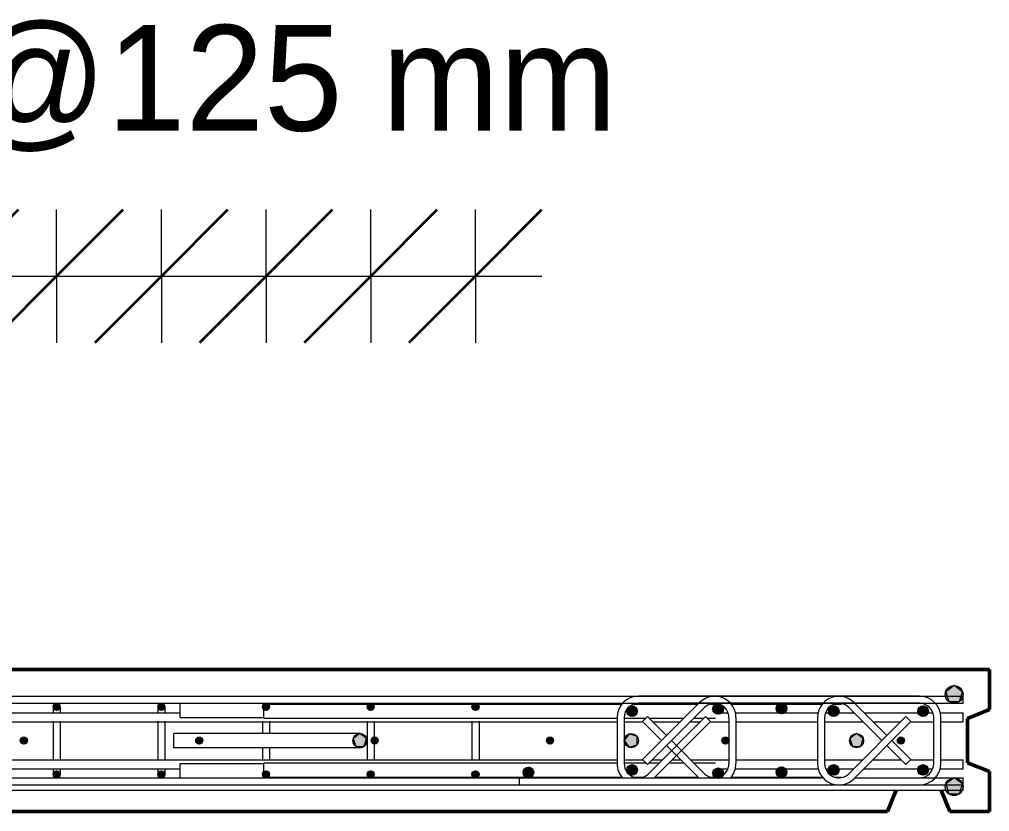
# Model space of a CAD drawing. Header units: millimetres. Extents: x 65441 to 98797, y 2255 to 31386.
# Drawn here: x 97703 to 98797, y 30290 to 31183 of the extents above; entities that cross this region are included whole.
import ezdxf

# ---------------------------------------------------------------- set-up
doc = ezdxf.new("R2010")
doc.units = ezdxf.units.MM
for name, color, linetype, lineweight in [('A-ANNO-DIMS', 211, 'Continuous', 9), ('A-ANNO-DIMS-50', 211, 'Continuous', 9), ('A-WALL', 113, 'Continuous', 25), ('S-RBAR', 171, 'Continuous', 18), ('S-RBAR-IDEN', 171, 'Continuous', 9)]:
    doc.layers.add(name, color=color, linetype=linetype, lineweight=lineweight)
doc.styles.add('Nirmala UI', font='Nirmala.ttf', dxfattribs={"height": 119.0625})
doc.dimstyles.new('Arc_Length_-_2_5mm_Arial_1', dxfattribs={"dimscale": 304.8, "dimtxt": 125.683673, "dimasz": 0.492126, "dimexe": 0.246063, "dimexo": 0.0625, "dimgap": 0.287073, "dimtad": 1, "dimdec": 0, "dimzin": 0, "dimdsep": 46, "dimtxsty": 'Nirmala UI', "dimblk1": 'OBLIQUE', "dimblk2": 'OBLIQUE', "dimsah": 1, "dimcen": 0.09, "dimdle": 0.246063, "dimazin": 0, "dimtfac": 1, "dimtdec": 4, "dimtix": 1, "dimtmove": 0, "dimatfit": 3, "dimfxl": 0.246063, "dimfxlon": 1, "dimtvp": 1, "dimtolj": 1, "dimtzin": 0, "dimarcsym": 2})

# ---------------------------------------------------------------- blocks, each defined once
blk = doc.blocks.new('DIMBLOCK166-Elevation Top1')
at = {"layer": 'A-ANNO-DIMS-50', "lineweight": 35}
for p, q in [((97627.4, 30893.7), (97702.4, 30968.7)), ((97745.4, 30893.7), (97820.4, 30968.7)), ((97627.4, 30893.7), (97552.4, 30818.7)), ((97745.4, 30893.7), (97670.4, 30818.7))]:
    blk.add_line(p, q, dxfattribs=at)
at = {"layer": 'A-ANNO-DIMS-50'}
for p, q in [((97627.4, 30893.7), (97627.4, 30968.7)), ((97745.4, 30893.7), (97745.4, 30968.7)), ((97627.4, 30893.7), (97745.4, 30893.7)), ((97627.4, 30893.7), (97627.4, 30818.7)), ((97745.4, 30893.7), (97745.4, 30818.7))]:
    blk.add_line(p, q, dxfattribs=at)
blk = doc.blocks.new('_Oblique')
at = {"color": 0, "linetype": 'ByBlock', "lineweight": -2}
blk.add_line((-0.5, -0.5), (0.5, 0.5), dxfattribs=at)
blk = doc.blocks.new('DIMBLOCK167-Elevation Top1')
at = {"layer": 'A-ANNO-DIMS-50', "lineweight": 35}
for p, q in [((97745.4, 30893.7), (97820.4, 30968.7)), ((97863.5, 30893.7), (97938.5, 30968.7)), ((97745.4, 30893.7), (97670.4, 30818.7)), ((97863.5, 30893.7), (97788.5, 30818.7))]:
    blk.add_line(p, q, dxfattribs=at)
at = {"layer": 'A-ANNO-DIMS-50'}
for p, q in [((97745.4, 30893.7), (97745.4, 30968.7)), ((97863.5, 30893.7), (97863.5, 30968.7)), ((97745.4, 30893.7), (97863.5, 30893.7)), ((97745.4, 30893.7), (97745.4, 30818.7)), ((97863.5, 30893.7), (97863.5, 30818.7))]:
    blk.add_line(p, q, dxfattribs=at)
blk = doc.blocks.new('DIMBLOCK168-Elevation Top1')
at = {"layer": 'A-ANNO-DIMS-50', "lineweight": 35}
for p, q in [((97863.5, 30893.7), (97938.5, 30968.7)), ((97981.5, 30893.7), (98056.5, 30968.7)), ((97863.5, 30893.7), (97788.5, 30818.7)), ((97981.5, 30893.7), (97906.5, 30818.7))]:
    blk.add_line(p, q, dxfattribs=at)
at = {"layer": 'A-ANNO-DIMS-50'}
for p, q in [((97863.5, 30893.7), (97863.5, 30968.7)), ((97981.5, 30893.7), (97981.5, 30968.7)), ((97863.5, 30893.7), (97981.5, 30893.7)), ((97863.5, 30893.7), (97863.5, 30818.7)), ((97981.5, 30893.7), (97981.5, 30818.7))]:
    blk.add_line(p, q, dxfattribs=at)
blk = doc.blocks.new('DIMBLOCK169-Elevation Top1')
at = {"layer": 'A-ANNO-DIMS-50', "lineweight": 35}
for p, q in [((97981.5, 30893.7), (98056.5, 30968.7)), ((98099.5, 30893.7), (98174.5, 30968.7)), ((97981.5, 30893.7), (97906.5, 30818.7)), ((98099.5, 30893.7), (98024.5, 30818.7))]:
    blk.add_line(p, q, dxfattribs=at)
at = {"layer": 'A-ANNO-DIMS-50'}
for p, q in [((97981.5, 30893.7), (97981.5, 30968.7)), ((98099.5, 30893.7), (98099.5, 30968.7)), ((97981.5, 30893.7), (98099.5, 30893.7)), ((97981.5, 30893.7), (97981.5, 30818.7)), ((98099.5, 30893.7), (98099.5, 30818.7))]:
    blk.add_line(p, q, dxfattribs=at)
blk = doc.blocks.new('DIMBLOCK170-Elevation Top1')
at = {"layer": 'A-ANNO-DIMS-50', "lineweight": 35}
for p, q in [((98099.5, 30893.7), (98174.5, 30968.7)), ((98217.6, 30893.7), (98292.6, 30968.7)), ((98099.5, 30893.7), (98024.5, 30818.7)), ((98217.6, 30893.7), (98142.6, 30818.7))]:
    blk.add_line(p, q, dxfattribs=at)
at = {"layer": 'A-ANNO-DIMS-50'}
for p, q in [((98099.5, 30893.7), (98099.5, 30968.7)), ((98217.6, 30893.7), (98217.6, 30968.7)), ((98099.5, 30893.7), (98292.6, 30893.7)), ((98099.5, 30893.7), (98099.5, 30818.7)), ((98217.6, 30893.7), (98217.6, 30818.7))]:
    blk.add_line(p, q, dxfattribs=at)
blk = doc.blocks.new('DIMBLOCK171-Elevation Top1')
at = {"layer": 'A-ANNO-DIMS-50', "lineweight": 35}
for p, q in [((97037.3, 30893.7), (97112.3, 30968.7)), ((97155.3, 30893.7), (97230.3, 30968.7)), ((97273.3, 30893.7), (97348.3, 30968.7)), ((97391.4, 30893.7), (97466.4, 30968.7)), ((97509.4, 30893.7), (97584.4, 30968.7)), ((97627.4, 30893.7), (97702.4, 30968.7)), ((97745.4, 30893.7), (97820.4, 30968.7)), ((97863.5, 30893.7), (97938.5, 30968.7)), ((97981.5, 30893.7), (98056.5, 30968.7)), ((98099.5, 30893.7), (98174.5, 30968.7)), ((98217.6, 30893.7), (98292.6, 30968.7)), ((97037.3, 30893.7), (96962.3, 30818.7)), ((97155.3, 30893.7), (97080.3, 30818.7)), ((97273.3, 30893.7), (97198.3, 30818.7)), ((97391.4, 30893.7), (97316.4, 30818.7)), ((97509.4, 30893.7), (97434.4, 30818.7)), ((97627.4, 30893.7), (97552.4, 30818.7)), ((97745.4, 30893.7), (97670.4, 30818.7)), ((97863.5, 30893.7), (97788.5, 30818.7)), ((97981.5, 30893.7), (97906.5, 30818.7)), ((98099.5, 30893.7), (98024.5, 30818.7)), ((98217.6, 30893.7), (98142.6, 30818.7))]:
    blk.add_line(p, q, dxfattribs=at)
at = {"layer": 'A-ANNO-DIMS-50'}
for p, q in [((97037.3, 30893.7), (97037.3, 30968.7)), ((97155.3, 30893.7), (97155.3, 30968.7)), ((97273.3, 30893.7), (97273.3, 30968.7)), ((97391.4, 30893.7), (97391.4, 30968.7)), ((97509.4, 30893.7), (97509.4, 30968.7)), ((97627.4, 30893.7), (97627.4, 30968.7)), ((97745.4, 30893.7), (97745.4, 30968.7)), ((97863.5, 30893.7), (97863.5, 30968.7)), ((97981.5, 30893.7), (97981.5, 30968.7)), ((98099.5, 30893.7), (98099.5, 30968.7)), ((98217.6, 30893.7), (98217.6, 30968.7)), ((96962.3, 30893.7), (98292.6, 30893.7)), ((96962.3, 30893.7), (97155.3, 30893.7)), ((97037.3, 30893.7), (97037.3, 30818.7)), ((97155.3, 30893.7), (97273.3, 30893.7)), ((97155.3, 30893.7), (97155.3, 30818.7)), ((97273.3, 30893.7), (97391.4, 30893.7)), ((97273.3, 30893.7), (97273.3, 30818.7)), ((97391.4, 30893.7), (97509.4, 30893.7)), ((97391.4, 30893.7), (97391.4, 30818.7)), ((97509.4, 30893.7), (97627.4, 30893.7)), ((97509.4, 30893.7), (97509.4, 30818.7)), ((97627.4, 30893.7), (97745.4, 30893.7)), ((97627.4, 30893.7), (97627.4, 30818.7)), ((97745.4, 30893.7), (97863.5, 30893.7)), ((97745.4, 30893.7), (97745.4, 30818.7)), ((97863.5, 30893.7), (97981.5, 30893.7)), ((97863.5, 30893.7), (97863.5, 30818.7)), ((97981.5, 30893.7), (98099.5, 30893.7)), ((97981.5, 30893.7), (97981.5, 30818.7)), ((98099.5, 30893.7), (98292.6, 30893.7)), ((98099.5, 30893.7), (98099.5, 30818.7)), ((98217.6, 30893.7), (98217.6, 30818.7))]:
    blk.add_line(p, q, dxfattribs=at)
blk = doc.blocks.new('_None')

msp = doc.modelspace()

# ---------------------------------------------------------------- hatches: boundary and pattern name
at = {"layer": 'S-RBAR'}
h = msp.add_hatch(color=256, dxfattribs=at)
edge = h.paths.add_edge_path()
edge.add_arc((98757.3, 30422.4), 10, 0, 360)
for points in [[(98763.2, 30414.3), (98766.8, 30425.5), (98757.3, 30432.4), (98747.8, 30425.5), (98751.4, 30414.3)], [(97745.4, 30404.4), (97749.4, 30408.4), (97745.4, 30412.4), (97741.4, 30408.4)], [(97745.4, 30404.4), (97749.4, 30408.4), (97745.4, 30412.4), (97741.4, 30408.4)], [(97863.5, 30404.4), (97867.5, 30408.4), (97863.5, 30412.4), (97859.5, 30408.4)], [(97863.5, 30404.4), (97867.5, 30408.4), (97863.5, 30412.4), (97859.5, 30408.4)], [(97981.5, 30404.4), (97985.5, 30408.4), (97981.5, 30412.4), (97977.5, 30408.4)], [(97981.5, 30404.4), (97985.5, 30408.4), (97981.5, 30412.4), (97977.5, 30408.4)], [(98099.5, 30404.4), (98103.5, 30408.4), (98099.5, 30412.4), (98095.5, 30408.4)], [(98099.5, 30404.4), (98103.5, 30408.4), (98099.5, 30412.4), (98095.5, 30408.4)], [(98217.6, 30404.4), (98221.6, 30408.4), (98217.6, 30412.4), (98213.6, 30408.4)], [(98217.6, 30404.4), (98221.6, 30408.4), (98217.6, 30412.4), (98213.6, 30408.4)], [(98491.2, 30400), (98497.2, 30406), (98491.2, 30412), (98485.2, 30406)], [(98562.6, 30400.6), (98568.6, 30406.6), (98562.6, 30412.6), (98556.6, 30406.6)], [(98394.2, 30397.5), (98400.2, 30403.5), (98394.2, 30409.5), (98388.2, 30403.5)], [(98621.5, 30397.5), (98627.5, 30403.5), (98621.5, 30409.5), (98615.5, 30403.5)], [(98722.3, 30397.5), (98728.3, 30403.5), (98722.3, 30409.5), (98716.3, 30403.5)], [(98082.6, 30363.9), (98092, 30363.9), (98094.9, 30372.9), (98087.3, 30378.4), (98079.7, 30372.9)], [(98390.8, 30362.8), (98399.8, 30365.7), (98399.8, 30375.1), (98390.8, 30378), (98385.3, 30370.4)], [(98642.6, 30363.9), (98652, 30363.9), (98654.9, 30372.9), (98647.3, 30378.4), (98639.7, 30372.9)], [(97708.4, 30366.4), (97712.4, 30370.4), (97708.4, 30374.4), (97704.4, 30370.4)], [(97906.2, 30366.4), (97910.2, 30370.4), (97906.2, 30374.4), (97902.2, 30370.4)], [(98104, 30366.4), (98108, 30370.4), (98104, 30374.4), (98100, 30370.4)], [(98301.7, 30366.4), (98305.7, 30370.4), (98301.7, 30374.4), (98297.7, 30370.4)], [(98499.5, 30366.4), (98503.5, 30370.4), (98499.5, 30374.4), (98495.5, 30370.4)], [(98697.3, 30366.4), (98701.3, 30370.4), (98697.3, 30374.4), (98693.3, 30370.4)], [(97745.4, 30328.4), (97749.4, 30332.4), (97745.4, 30336.4), (97741.4, 30332.4)], [(97745.4, 30328.4), (97749.4, 30332.4), (97745.4, 30336.4), (97741.4, 30332.4)], [(97863.5, 30328.4), (97867.5, 30332.4), (97863.5, 30336.4), (97859.5, 30332.4)], [(97863.5, 30328.4), (97867.5, 30332.4), (97863.5, 30336.4), (97859.5, 30332.4)], [(97981.5, 30328.4), (97985.5, 30332.4), (97981.5, 30336.4), (97977.5, 30332.4)], [(97981.5, 30328.4), (97985.5, 30332.4), (97981.5, 30336.4), (97977.5, 30332.4)], [(98099.5, 30328.4), (98103.5, 30332.4), (98099.5, 30336.4), (98095.5, 30332.4)], [(98099.5, 30328.4), (98103.5, 30332.4), (98099.5, 30336.4), (98095.5, 30332.4)], [(98217.6, 30328.4), (98221.6, 30332.4), (98217.6, 30336.4), (98213.6, 30332.4)], [(98217.6, 30328.4), (98221.6, 30332.4), (98217.6, 30336.4), (98213.6, 30332.4)], [(98277.3, 30328.5), (98283.3, 30334.5), (98277.3, 30340.5), (98271.3, 30334.5)], [(98394.2, 30331.3), (98400.2, 30337.3), (98393.9, 30343), (98388.2, 30337.3), (98393.9, 30331.7)], [(98491.2, 30327.6), (98497.2, 30333.6), (98491.2, 30339.6), (98485.2, 30333.6)], [(98562.6, 30328.8), (98568.6, 30334.8), (98562.6, 30340.8), (98556.6, 30334.8)], [(98621.5, 30331.3), (98627.5, 30337.3), (98621.5, 30343.3), (98615.5, 30337.3)], [(98722.3, 30331.3), (98728.3, 30337.3), (98722.3, 30343.3), (98716.3, 30337.3)], [(98763.2, 30310.3), (98766.8, 30321.5), (98757.3, 30328.4), (98747.8, 30321.5), (98751.4, 30310.3)]]:
    msp.add_hatch(color=256, dxfattribs=at).paths.add_polyline_path(points)
h = msp.add_hatch(color=256, dxfattribs=at)
edge = h.paths.add_edge_path()
edge.add_arc((97745.4, 30408.4), 4, 0, 360)
h = msp.add_hatch(color=256, dxfattribs=at)
edge = h.paths.add_edge_path()
edge.add_arc((97745.4, 30408.4), 4, 0, 360)
h = msp.add_hatch(color=256, dxfattribs=at)
edge = h.paths.add_edge_path()
edge.add_arc((97863.5, 30408.4), 4, 0, 360)
h = msp.add_hatch(color=256, dxfattribs=at)
edge = h.paths.add_edge_path()
edge.add_arc((97863.5, 30408.4), 4, 0, 360)
h = msp.add_hatch(color=256, dxfattribs=at)
edge = h.paths.add_edge_path()
edge.add_arc((97981.5, 30408.4), 4, 0, 360)
h = msp.add_hatch(color=256, dxfattribs=at)
edge = h.paths.add_edge_path()
edge.add_arc((97981.5, 30408.4), 4, 0, 360)
h = msp.add_hatch(color=256, dxfattribs=at)
edge = h.paths.add_edge_path()
edge.add_arc((98099.5, 30408.4), 4, 0, 360)
h = msp.add_hatch(color=256, dxfattribs=at)
edge = h.paths.add_edge_path()
edge.add_arc((98099.5, 30408.4), 4, 0, 360)
h = msp.add_hatch(color=256, dxfattribs=at)
edge = h.paths.add_edge_path()
edge.add_arc((98217.6, 30408.4), 4, 0, 360)
h = msp.add_hatch(color=256, dxfattribs=at)
edge = h.paths.add_edge_path()
edge.add_arc((98217.6, 30408.4), 4, 0, 360)
h = msp.add_hatch(color=256, dxfattribs=at)
edge = h.paths.add_edge_path()
edge.add_arc((98491.2, 30406), 6, 0, 360)
h = msp.add_hatch(color=256, dxfattribs=at)
edge = h.paths.add_edge_path()
edge.add_arc((98562.6, 30406.6), 6, 0, 360)
h = msp.add_hatch(color=256, dxfattribs=at)
edge = h.paths.add_edge_path()
edge.add_arc((98394.2, 30403.5), 6, 0, 360)
h = msp.add_hatch(color=256, dxfattribs=at)
edge = h.paths.add_edge_path()
edge.add_arc((98621.5, 30403.5), 6, 0, 360)
h = msp.add_hatch(color=256, dxfattribs=at)
edge = h.paths.add_edge_path()
edge.add_arc((98722.3, 30403.5), 6, 0, 360)
h = msp.add_hatch(color=256, dxfattribs=at)
edge = h.paths.add_edge_path()
edge.add_arc((98087.3, 30370.4), 8, 0, 360)
h = msp.add_hatch(color=256, dxfattribs=at)
edge = h.paths.add_edge_path()
edge.add_arc((98393.3, 30370.4), 8, 0, 360)
h = msp.add_hatch(color=256, dxfattribs=at)
edge = h.paths.add_edge_path()
edge.add_arc((98647.3, 30370.4), 8, 0, 360)
h = msp.add_hatch(color=256, dxfattribs=at)
edge = h.paths.add_edge_path()
edge.add_arc((97708.4, 30370.4), 4, 0, 360)
h = msp.add_hatch(color=256, dxfattribs=at)
edge = h.paths.add_edge_path()
edge.add_arc((97906.2, 30370.4), 4, 0, 360)
h = msp.add_hatch(color=256, dxfattribs=at)
edge = h.paths.add_edge_path()
edge.add_arc((98104, 30370.4), 4, 0, 360)
h = msp.add_hatch(color=256, dxfattribs=at)
edge = h.paths.add_edge_path()
edge.add_arc((98301.7, 30370.4), 4, 0, 360)
h = msp.add_hatch(color=256, dxfattribs=at)
edge = h.paths.add_edge_path()
edge.add_arc((98499.5, 30370.4), 4, 0, 360)
h = msp.add_hatch(color=256, dxfattribs=at)
edge = h.paths.add_edge_path()
edge.add_arc((98697.3, 30370.4), 4, 0, 360)
h = msp.add_hatch(color=256, dxfattribs=at)
edge = h.paths.add_edge_path()
edge.add_arc((97745.4, 30332.4), 4, 0, 360)
h = msp.add_hatch(color=256, dxfattribs=at)
edge = h.paths.add_edge_path()
edge.add_arc((97745.4, 30332.4), 4, 0, 360)
h = msp.add_hatch(color=256, dxfattribs=at)
edge = h.paths.add_edge_path()
edge.add_arc((97863.5, 30332.4), 4, 0, 360)
h = msp.add_hatch(color=256, dxfattribs=at)
edge = h.paths.add_edge_path()
edge.add_arc((97863.5, 30332.4), 4, 0, 360)
h = msp.add_hatch(color=256, dxfattribs=at)
edge = h.paths.add_edge_path()
edge.add_arc((97981.5, 30332.4), 4, 0, 360)
h = msp.add_hatch(color=256, dxfattribs=at)
edge = h.paths.add_edge_path()
edge.add_arc((97981.5, 30332.4), 4, 0, 360)
h = msp.add_hatch(color=256, dxfattribs=at)
edge = h.paths.add_edge_path()
edge.add_arc((98099.5, 30332.4), 4, 0, 360)
h = msp.add_hatch(color=256, dxfattribs=at)
edge = h.paths.add_edge_path()
edge.add_arc((98099.5, 30332.4), 4, 0, 360)
h = msp.add_hatch(color=256, dxfattribs=at)
edge = h.paths.add_edge_path()
edge.add_arc((98217.6, 30332.4), 4, 0, 360)
h = msp.add_hatch(color=256, dxfattribs=at)
edge = h.paths.add_edge_path()
edge.add_arc((98217.6, 30332.4), 4, 0, 360)
h = msp.add_hatch(color=256, dxfattribs=at)
edge = h.paths.add_edge_path()
edge.add_arc((98277.3, 30334.5), 6, 0, 360)
h = msp.add_hatch(color=256, dxfattribs=at)
edge = h.paths.add_edge_path()
edge.add_arc((98394.2, 30337.3), 6, 0, 360)
h = msp.add_hatch(color=256, dxfattribs=at)
edge = h.paths.add_edge_path()
edge.add_arc((98491.2, 30333.6), 6, 0, 360)
h = msp.add_hatch(color=256, dxfattribs=at)
edge = h.paths.add_edge_path()
edge.add_arc((98562.6, 30334.8), 6, 0, 360)
h = msp.add_hatch(color=256, dxfattribs=at)
edge = h.paths.add_edge_path()
edge.add_arc((98621.5, 30337.3), 6, 0, 360)
h = msp.add_hatch(color=256, dxfattribs=at)
edge = h.paths.add_edge_path()
edge.add_arc((98722.3, 30337.3), 6, 0, 360)
h = msp.add_hatch(color=256, dxfattribs=at)
edge = h.paths.add_edge_path()
edge.add_arc((98757.3, 30318.4), 10, 0, 360)

# ---------------------------------------------------------------- linework, layer by layer
at = {"layer": 'A-WALL', "lineweight": 50}
for p, q in [((98797.3, 30450.4), (95037.3, 30450.4)), ((98797.3, 30405.4), (98797.3, 30450.4)), ((98772.3, 30395.4), (98797.3, 30405.4)), ((98772.3, 30345.4), (98772.3, 30395.4)), ((98797.3, 30335.4), (98772.3, 30345.4)), ((98797.3, 30290.4), (98797.3, 30335.4)), ((98682.3, 30290.4), (98691.9, 30314.4)), ((98742.7, 30314.4), (98752.3, 30290.4)), ((96592.3, 30290.4), (98682.3, 30290.4)), ((98752.3, 30290.4), (98797.3, 30290.4))]:
    msp.add_line(p, q, dxfattribs=at)
at = {"layer": 'S-RBAR'}
for p, q in [((98757.3, 30432.4), (98747.8, 30425.5)), ((98766.8, 30425.5), (98757.3, 30432.4)), ((98747.8, 30425.5), (98751.4, 30414.3)), ((98763.2, 30414.3), (98766.8, 30425.5)), ((95067.3, 30420.4), (98767.3, 30420.4)), ((95067.3, 30412.4), (98767.3, 30412.4)), ((97745.4, 30412.4), (97741.4, 30408.4)), ((97745.4, 30412.4), (97741.4, 30408.4)), ((97749.4, 30408.4), (97745.4, 30412.4)), ((97749.4, 30408.4), (97745.4, 30412.4)), ((97863.5, 30412.4), (97859.5, 30408.4)), ((97863.5, 30412.4), (97859.5, 30408.4)), ((97867.5, 30408.4), (97863.5, 30412.4)), ((97867.5, 30408.4), (97863.5, 30412.4)), ((97884.7, 30396.4), (97884.7, 30412.4)), ((97981.5, 30412.4), (97977.5, 30408.4)), ((97981.5, 30412.4), (97977.5, 30408.4)), ((97978.9, 30411.5), (98382.9, 30411.5)), ((97978.9, 30395.5), (97978.9, 30411.5)), ((97985.5, 30408.4), (97981.5, 30412.4)), ((97985.5, 30408.4), (97981.5, 30412.4)), ((98099.5, 30412.4), (98095.5, 30408.4)), ((98099.5, 30412.4), (98095.5, 30408.4)), ((98103.5, 30408.4), (98099.5, 30412.4)), ((98103.5, 30408.4), (98099.5, 30412.4)), ((98217.6, 30412.4), (98213.6, 30408.4)), ((98217.6, 30412.4), (98213.6, 30408.4)), ((98221.6, 30408.4), (98217.6, 30412.4)), ((98221.6, 30408.4), (98217.6, 30412.4)), ((98396.2, 30411.5), (98468.4, 30411.5)), ((98718.3, 30420.4), (98401.3, 30420.4)), ((98718.3, 30412.4), (98401.3, 30412.4)), ((98406, 30349), (98470.3, 30413.4)), ((98482.2, 30411.5), (98492.4, 30411.5)), ((98491.2, 30412), (98485.2, 30406)), ((98497.2, 30406), (98491.2, 30412)), ((98505.7, 30411.5), (98608.9, 30411.5)), ((98562.6, 30412.6), (98556.6, 30406.6)), ((98568.6, 30406.6), (98562.6, 30412.6)), ((98622.2, 30411.5), (98630.4, 30411.5)), ((98681.6, 30376.1), (98644.3, 30413.4)), ((98751.4, 30414.3), (98763.2, 30414.3)), ((98767.3, 30412.4), (98767.3, 30420.4)), ((95067.3, 30401.7), (97884.7, 30401.7)), ((97741.4, 30408.4), (97741.4, 30401.9)), ((97741.4, 30408.4), (97745.4, 30404.4)), ((97741.4, 30408.4), (97745.4, 30404.4)), ((97745.4, 30404.4), (97749.4, 30408.4)), ((97745.4, 30404.4), (97749.4, 30408.4)), ((97749.4, 30408.4), (97749.4, 30401.9)), ((97859.5, 30408.4), (97859.5, 30401.9)), ((97859.5, 30408.4), (97863.5, 30404.4)), ((97859.5, 30408.4), (97863.5, 30404.4)), ((97863.5, 30404.4), (97867.5, 30408.4)), ((97863.5, 30404.4), (97867.5, 30408.4)), ((97867.5, 30408.4), (97867.5, 30401.9)), ((97977.5, 30408.4), (97981.5, 30404.4)), ((97977.5, 30408.4), (97981.5, 30404.4)), ((97981.5, 30404.4), (97985.5, 30408.4)), ((97981.5, 30404.4), (97985.5, 30408.4)), ((98095.5, 30408.4), (98099.5, 30404.4)), ((98095.5, 30408.4), (98099.5, 30404.4)), ((98099.5, 30404.4), (98103.5, 30408.4)), ((98099.5, 30404.4), (98103.5, 30408.4)), ((98213.6, 30408.4), (98217.6, 30404.4)), ((98213.6, 30408.4), (98217.6, 30404.4)), ((98217.6, 30404.4), (98221.6, 30408.4)), ((98217.6, 30404.4), (98221.6, 30408.4)), ((98394.2, 30409.5), (98388.2, 30403.5)), ((98388.2, 30403.5), (98394.2, 30397.5)), ((98400.2, 30403.5), (98394.2, 30409.5)), ((98394.2, 30397.5), (98400.2, 30403.5)), ((98411.6, 30343.4), (98476, 30407.7)), ((98485.2, 30406), (98491.2, 30400)), ((98488.2, 30401.7), (98502.2, 30401.7)), ((98491.2, 30400), (98497.2, 30406)), ((98510.6, 30401.7), (98604, 30401.7)), ((98556.6, 30406.6), (98562.6, 30400.6)), ((98562.6, 30400.6), (98568.6, 30406.6)), ((98612.3, 30401.7), (98644.6, 30401.7)), ((98621.5, 30409.5), (98615.5, 30403.5)), ((98615.5, 30403.5), (98621.5, 30397.5)), ((98627.5, 30403.5), (98621.5, 30409.5)), ((98621.5, 30397.5), (98627.5, 30403.5)), ((98675.9, 30370.4), (98638.6, 30407.7)), ((98655.9, 30401.7), (98733.2, 30401.7)), ((98722.3, 30409.5), (98716.3, 30403.5)), ((98716.3, 30403.5), (98722.3, 30397.5)), ((98728.3, 30403.5), (98722.3, 30409.5)), ((98722.3, 30397.5), (98728.3, 30403.5)), ((98741.6, 30401.7), (98767.3, 30401.7)), ((98767.3, 30391.7), (98767.3, 30401.7)), ((95067.3, 30391.7), (98377.3, 30391.7)), ((97741.4, 30392.1), (97741.4, 30388.4)), ((97741.4, 30388.4), (97741.4, 30352.4)), ((97749.4, 30392.1), (97749.4, 30388.4)), ((97749.4, 30388.4), (97749.4, 30352.4)), ((97859.5, 30392.1), (97859.5, 30388.4)), ((97859.5, 30388.4), (97859.5, 30352.4)), ((97867.5, 30392.1), (97867.5, 30388.4)), ((97867.5, 30388.4), (97867.5, 30352.4)), ((97884.7, 30396.4), (97978.9, 30396.4)), ((97977.5, 30392.1), (97977.5, 30388.4)), ((97977.5, 30388.4), (97977.5, 30378.4)), ((97978.9, 30395.5), (98377.3, 30395.5)), ((97985.5, 30392.1), (97985.5, 30388.4)), ((97985.5, 30388.4), (97985.5, 30378.4)), ((98095.5, 30392.1), (98095.5, 30388.4)), ((98095.5, 30388.4), (98095.5, 30352.4)), ((98103.5, 30392.1), (98103.5, 30388.4)), ((98103.5, 30388.4), (98103.5, 30352.4)), ((98213.6, 30392.1), (98213.6, 30388.4)), ((98213.6, 30388.4), (98213.6, 30352.4)), ((98221.6, 30392.1), (98221.6, 30388.4)), ((98221.6, 30388.4), (98221.6, 30352.4)), ((98377.3, 30396.4), (98377.3, 30344.4)), ((98385.3, 30396.4), (98385.3, 30344.4)), ((98385.3, 30395.5), (98409.7, 30395.5)), ((98385.3, 30391.7), (98406, 30391.7)), ((98411.6, 30397.4), (98406, 30391.8)), ((98427.3, 30370.4), (98406, 30391.8)), ((98433, 30376.1), (98411.6, 30397.4)), ((98412.6, 30333.1), (98476.9, 30397.4)), ((98413.6, 30395.5), (98452.4, 30395.5)), ((98417.3, 30391.7), (98448.7, 30391.7)), ((98419.2, 30328.4), (98482.6, 30391.8)), ((98460, 30391.7), (98471.3, 30391.7)), ((98463.7, 30395.5), (98475, 30395.5)), ((98482.6, 30391.8), (98476.9, 30397.4)), ((98478.9, 30395.5), (98488.2, 30395.5)), ((98482.6, 30391.7), (98503.3, 30391.7)), ((98503.3, 30396.4), (98503.3, 30344.4)), ((98511.3, 30396.4), (98511.3, 30344.4)), ((98511.3, 30391.7), (98603.3, 30391.7)), ((98603.3, 30396.4), (98603.3, 30344.4)), ((98611.3, 30396.4), (98611.3, 30344.4)), ((98611.3, 30391.7), (98654.6, 30391.7)), ((98638.6, 30333.1), (98702.9, 30397.4)), ((98644.3, 30327.4), (98708.6, 30391.8)), ((98665.9, 30391.7), (98697.3, 30391.7)), ((98708.6, 30391.8), (98702.9, 30397.4)), ((98708.6, 30391.7), (98734.3, 30391.7)), ((98734.3, 30344.4), (98734.3, 30396.4)), ((98742.3, 30344.4), (98742.3, 30396.4)), ((98742.3, 30391.7), (98767.3, 30391.7)), ((98047.3, 30378.4), (97877.3, 30378.4)), ((97877.3, 30378.4), (97877.3, 30362.4)), ((98087.3, 30378.4), (98047.3, 30378.4)), ((98087.3, 30378.4), (98079.7, 30372.9)), ((98094.9, 30372.9), (98087.3, 30378.4)), ((98390.8, 30378), (98385.3, 30370.4)), ((98399.8, 30375.1), (98390.8, 30378)), ((98647.3, 30378.4), (98639.7, 30372.9)), ((98654.9, 30372.9), (98647.3, 30378.4)), ((97708.4, 30374.4), (97704.4, 30370.4)), ((97704.4, 30370.4), (97708.4, 30366.4)), ((97712.4, 30370.4), (97708.4, 30374.4)), ((97708.4, 30366.4), (97712.4, 30370.4)), ((97906.2, 30374.4), (97902.2, 30370.4)), ((97902.2, 30370.4), (97906.2, 30366.4)), ((97910.2, 30370.4), (97906.2, 30374.4)), ((97906.2, 30366.4), (97910.2, 30370.4)), ((98079.7, 30372.9), (98082.6, 30363.9)), ((98092, 30363.9), (98094.9, 30372.9)), ((98104, 30374.4), (98100, 30370.4)), ((98100, 30370.4), (98104, 30366.4)), ((98108, 30370.4), (98104, 30374.4)), ((98104, 30366.4), (98108, 30370.4)), ((98301.7, 30374.4), (98297.7, 30370.4)), ((98297.7, 30370.4), (98301.7, 30366.4)), ((98305.7, 30370.4), (98301.7, 30374.4)), ((98301.7, 30366.4), (98305.7, 30370.4)), ((98385.3, 30370.4), (98390.8, 30362.8)), ((98399.8, 30365.7), (98399.8, 30375.1)), ((98476, 30333.1), (98438.7, 30370.4)), ((98499.5, 30374.4), (98495.5, 30370.4)), ((98495.5, 30370.4), (98499.5, 30366.4)), ((98503.5, 30370.4), (98499.5, 30374.4)), ((98499.5, 30366.4), (98503.5, 30370.4)), ((98639.7, 30372.9), (98642.6, 30363.9)), ((98652, 30363.9), (98654.9, 30372.9)), ((98708.6, 30349), (98687.2, 30370.4)), ((98697.3, 30374.4), (98693.3, 30370.4)), ((98693.3, 30370.4), (98697.3, 30366.4)), ((98701.3, 30370.4), (98697.3, 30374.4)), ((98697.3, 30366.4), (98701.3, 30370.4)), ((98047.3, 30362.4), (97877.3, 30362.4)), ((97977.5, 30362.4), (97977.5, 30352.4)), ((97985.5, 30362.4), (97985.5, 30352.4)), ((98087.3, 30362.4), (98047.3, 30362.4)), ((98082.6, 30363.9), (98092, 30363.9)), ((98390.8, 30362.8), (98399.8, 30365.7)), ((98469.3, 30328.4), (98433, 30364.7)), ((98642.6, 30363.9), (98652, 30363.9)), ((98702.9, 30343.4), (98681.6, 30364.7)), ((95067.3, 30348.7), (98377.3, 30348.7)), ((97741.4, 30352.4), (97741.4, 30348.3)), ((97749.4, 30352.4), (97749.4, 30348.3)), ((97859.5, 30352.4), (97859.5, 30348.3)), ((97867.5, 30352.4), (97867.5, 30348.3)), ((97884.7, 30344.4), (97978.9, 30344.4)), ((97884.7, 30328.4), (97884.7, 30344.4)), ((97977.5, 30352.4), (97977.5, 30348.3)), ((97978.9, 30345.3), (98377.3, 30345.3)), ((97978.9, 30329.3), (97978.9, 30345.3)), ((97985.5, 30352.4), (97985.5, 30348.3)), ((98095.5, 30352.4), (98095.5, 30348.3)), ((98103.5, 30352.4), (98103.5, 30348.3)), ((98213.6, 30352.4), (98213.6, 30348.3)), ((98221.6, 30352.4), (98221.6, 30348.3)), ((98385.3, 30348.7), (98406.3, 30348.7)), ((98385.3, 30345.3), (98409.7, 30345.3)), ((98411.6, 30343.4), (98406, 30349)), ((98413.6, 30345.3), (98424.8, 30345.3)), ((98417, 30348.7), (98428.2, 30348.7)), ((98436.2, 30345.3), (98452.4, 30345.3)), ((98439.5, 30348.7), (98449, 30348.7)), ((98460.4, 30348.7), (98503.3, 30348.7)), ((98463.7, 30345.3), (98488.2, 30345.3)), ((98511.3, 30348.7), (98603.3, 30348.7)), ((98611.3, 30348.7), (98654.2, 30348.7)), ((98665.5, 30348.7), (98697.6, 30348.7)), ((98708.6, 30349), (98702.9, 30343.4)), ((98708.3, 30348.7), (98734.3, 30348.7)), ((98742.3, 30348.7), (98767.3, 30348.7)), ((98767.3, 30338.7), (98767.3, 30348.7)), ((95067.3, 30338.7), (97884.7, 30338.7)), ((97741.4, 30338.3), (97741.4, 30332.4)), ((97745.4, 30336.4), (97741.4, 30332.4)), ((97745.4, 30336.4), (97741.4, 30332.4)), ((97749.4, 30332.4), (97745.4, 30336.4)), ((97749.4, 30332.4), (97745.4, 30336.4)), ((97749.4, 30338.3), (97749.4, 30332.4)), ((97859.5, 30338.3), (97859.5, 30332.4)), ((97863.5, 30336.4), (97859.5, 30332.4)), ((97863.5, 30336.4), (97859.5, 30332.4)), ((97867.5, 30332.4), (97863.5, 30336.4)), ((97867.5, 30332.4), (97863.5, 30336.4)), ((97867.5, 30338.3), (97867.5, 30332.4)), ((97981.5, 30336.4), (97977.5, 30332.4)), ((97981.5, 30336.4), (97977.5, 30332.4)), ((97985.5, 30332.4), (97981.5, 30336.4)), ((97985.5, 30332.4), (97981.5, 30336.4)), ((98099.5, 30336.4), (98095.5, 30332.4)), ((98099.5, 30336.4), (98095.5, 30332.4)), ((98103.5, 30332.4), (98099.5, 30336.4)), ((98103.5, 30332.4), (98099.5, 30336.4)), ((98217.6, 30336.4), (98213.6, 30332.4)), ((98217.6, 30336.4), (98213.6, 30332.4)), ((98221.6, 30332.4), (98217.6, 30336.4)), ((98221.6, 30332.4), (98217.6, 30336.4)), ((98277.3, 30340.5), (98271.3, 30334.5)), ((98271.3, 30334.5), (98277.3, 30328.5)), ((98283.3, 30334.5), (98277.3, 30340.5)), ((98277.3, 30328.5), (98283.3, 30334.5)), ((98393.9, 30343), (98388.2, 30337.3)), ((98388.2, 30337.3), (98393.9, 30331.7)), ((98400.2, 30337.3), (98393.9, 30343)), ((98394.2, 30331.3), (98400.2, 30337.3)), ((98491.2, 30339.6), (98485.2, 30333.6)), ((98485.2, 30333.6), (98491.2, 30327.6)), ((98488.2, 30338.7), (98502.1, 30338.7)), ((98497.2, 30333.6), (98491.2, 30339.6)), ((98491.2, 30327.6), (98497.2, 30333.6)), ((98510.5, 30338.7), (98604, 30338.7)), ((98562.6, 30340.8), (98556.6, 30334.8)), ((98556.6, 30334.8), (98562.6, 30328.8)), ((98568.6, 30334.8), (98562.6, 30340.8)), ((98562.6, 30328.8), (98568.6, 30334.8)), ((98612.5, 30338.7), (98644.2, 30338.7)), ((98621.5, 30343.3), (98615.5, 30337.3)), ((98615.5, 30337.3), (98621.5, 30331.3)), ((98627.5, 30337.3), (98621.5, 30343.3)), ((98621.5, 30331.3), (98627.5, 30337.3)), ((98655.5, 30338.7), (98733.1, 30338.7)), ((98722.3, 30343.3), (98716.3, 30337.3)), ((98716.3, 30337.3), (98722.3, 30331.3)), ((98728.3, 30337.3), (98722.3, 30343.3)), ((98722.3, 30331.3), (98728.3, 30337.3)), ((98741.5, 30338.7), (98767.3, 30338.7)), ((95067.3, 30328.4), (98609.6, 30328.4)), ((97741.4, 30332.4), (97745.4, 30328.4)), ((97741.4, 30332.4), (97745.4, 30328.4)), ((97745.4, 30328.4), (97749.4, 30332.4)), ((97745.4, 30328.4), (97749.4, 30332.4)), ((97859.5, 30332.4), (97863.5, 30328.4)), ((97859.5, 30332.4), (97863.5, 30328.4)), ((97863.5, 30328.4), (97867.5, 30332.4)), ((97863.5, 30328.4), (97867.5, 30332.4)), ((97977.5, 30332.4), (97981.5, 30328.4)), ((97977.5, 30332.4), (97981.5, 30328.4)), ((97978.9, 30329.3), (98382.9, 30329.3)), ((97981.5, 30328.4), (97985.5, 30332.4)), ((97981.5, 30328.4), (97985.5, 30332.4)), ((98095.5, 30332.4), (98099.5, 30328.4)), ((98095.5, 30332.4), (98099.5, 30328.4)), ((98099.5, 30328.4), (98103.5, 30332.4)), ((98099.5, 30328.4), (98103.5, 30332.4)), ((98213.6, 30332.4), (98217.6, 30328.4)), ((98213.6, 30332.4), (98217.6, 30328.4)), ((98217.6, 30328.4), (98221.6, 30332.4)), ((98217.6, 30328.4), (98221.6, 30332.4)), ((98267.3, 30328.4), (98609.6, 30328.4)), ((98267.3, 30320.4), (98267.3, 30328.4)), ((98393.9, 30331.7), (98394.2, 30331.3)), ((98396.2, 30329.3), (98406.4, 30329.3)), ((98420.2, 30329.3), (98468.4, 30329.3)), ((98482.2, 30329.3), (98492.4, 30329.3)), ((98505.7, 30329.3), (98608.9, 30329.3)), ((98622.2, 30329.3), (98630.4, 30329.3)), ((98645.2, 30328.4), (98718.3, 30328.4)), ((98645.2, 30328.4), (98767.3, 30328.4)), ((98757.3, 30328.4), (98747.8, 30321.5)), ((98766.8, 30321.5), (98757.3, 30328.4)), ((98767.3, 30320.4), (98767.3, 30328.4)), ((95067.3, 30320.4), (98767.3, 30320.4)), ((96437.3, 30314.4), (98767.3, 30314.4)), ((98267.3, 30320.4), (98718.3, 30320.4)), ((98747.8, 30321.5), (98751.4, 30310.3)), ((98763.2, 30310.3), (98766.8, 30321.5)), ((98767.3, 30314.4), (98767.3, 30320.4)), ((98751.4, 30310.3), (98763.2, 30310.3))]:
    msp.add_line(p, q, dxfattribs=at)
for centre, radius in [((98757.3, 30422.4), 10), ((97745.4, 30408.4), 4), ((97745.4, 30408.4), 4), ((97863.5, 30408.4), 4), ((97863.5, 30408.4), 4), ((97981.5, 30408.4), 4), ((97981.5, 30408.4), 4), ((98099.5, 30408.4), 4), ((98099.5, 30408.4), 4), ((98217.6, 30408.4), 4), ((98217.6, 30408.4), 4), ((98491.2, 30406), 6), ((98562.6, 30406.6), 6), ((98394.2, 30403.5), 6), ((98621.5, 30403.5), 6), ((98722.3, 30403.5), 6), ((98087.3, 30370.4), 8), ((98393.3, 30370.4), 8), ((98647.3, 30370.4), 8), ((97708.4, 30370.4), 4), ((97906.2, 30370.4), 4), ((98104, 30370.4), 4), ((98301.7, 30370.4), 4), ((98499.5, 30370.4), 4), ((98697.3, 30370.4), 4), ((97745.4, 30332.4), 4), ((97745.4, 30332.4), 4), ((97863.5, 30332.4), 4), ((97863.5, 30332.4), 4), ((97981.5, 30332.4), 4), ((97981.5, 30332.4), 4), ((98099.5, 30332.4), 4), ((98099.5, 30332.4), 4), ((98217.6, 30332.4), 4), ((98217.6, 30332.4), 4), ((98277.3, 30334.5), 6), ((98394.2, 30337.3), 6), ((98491.2, 30333.6), 6), ((98562.6, 30334.8), 6), ((98621.5, 30337.3), 6), ((98722.3, 30337.3), 6), ((98757.3, 30318.4), 10)]:
    msp.add_circle(centre, radius, dxfattribs=at)
for centre, radius, start, end in [((97745.4, 30408.4), 4, 0, 180), ((97863.5, 30408.4), 4, 0, 180), ((98401.3, 30396.4), 24, 90, 180), ((98401.3, 30396.4), 16, 90, 180), ((98487.3, 30396.4), 24, 0, 135), ((98487.3, 30396.4), 16, 0, 135), ((98627.3, 30396.4), 24, 45, 180), ((98627.3, 30396.4), 16, 45, 180), ((98718.3, 30396.4), 24, 0, 90), ((98718.3, 30396.4), 16, 360, 90), ((98087.3, 30370.4), 8, 270, 90), ((98401.3, 30344.4), 24, 180, 222.0711), ((98401.3, 30344.4), 16, 180, 315), ((98487.3, 30344.4), 16, 225, 360), ((98487.3, 30344.4), 24, 317.9289, 360), ((98627.3, 30344.4), 24, 180, 315), ((98627.3, 30344.4), 16, 180, 315), ((98718.3, 30344.4), 16, 270, 0), ((98718.3, 30344.4), 24, 270, 360), ((97745.4, 30332.4), 4, 180, 0), ((97863.5, 30332.4), 4, 180, 0)]:
    msp.add_arc(centre, radius, start, end, dxfattribs=at)

# ---------------------------------------------------------------- texts
at = {"layer": 'S-RBAR-IDEN', "insert": (96923.9, 31176.7), "char_height": 119.062, "width": 1787.763, "attachment_point": 1, "style": 'Nirmala UI'}
msp.add_mtext('T8 UBAR @125 mm', dxfattribs=at)

# ---------------------------------------------------------------- dimensions: what is measured, and where the dimension line sits
at = {"layer": 'A-ANNO-DIMS'}
for base, p1, p2, text, override, picture, middle in [((98217.6, 30893.7), (97037.3, 30818.7), (98217.6, 30818.7), '1180', {"dimpost": '<>', "dimblk1": 'None', "dimblk2": 'None', "dimsah": 1, "dimfxl": 1180.268854}, 'DIMBLOCK171-Elevation Top1', (97627.4, 31043.1)), ((97745.4, 30893.7), (97627.4, 30818.7), (97745.4, 30818.7), ' ', {"dimpost": '<>', "dimfxl": 118.026885}, 'DIMBLOCK166-Elevation Top1', (97686.4, 30893.7)), ((97863.5, 30893.7), (97745.4, 30818.7), (97863.5, 30818.7), ' ', {"dimpost": '<>', "dimfxl": 118.026885}, 'DIMBLOCK167-Elevation Top1', (97804.5, 30893.7)), ((97981.5, 30893.7), (97863.5, 30818.7), (97981.5, 30818.7), ' ', {"dimpost": '<>', "dimfxl": 118.026885}, 'DIMBLOCK168-Elevation Top1', (97922.5, 30893.7)), ((98099.5, 30893.7), (97981.5, 30818.7), (98099.5, 30818.7), ' ', {"dimpost": '<>', "dimfxl": 118.026885}, 'DIMBLOCK169-Elevation Top1', (98040.5, 30893.7)), ((98217.6, 30893.7), (98099.5, 30818.7), (98217.6, 30818.7), ' ', {"dimpost": '<>', "dimfxl": 118.026885}, 'DIMBLOCK170-Elevation Top1', (98158.5, 30893.7))]:
    dim = msp.add_linear_dim(base=base, p1=p1, p2=p2, text=text, dimstyle='Arc_Length_-_2_5mm_Arial_1', override=override, dxfattribs=at)
    dim.commit()
    dim.dimension.update_dxf_attribs({"geometry": picture, "text_midpoint": middle})

doc.saveas('drawing.dxf')
